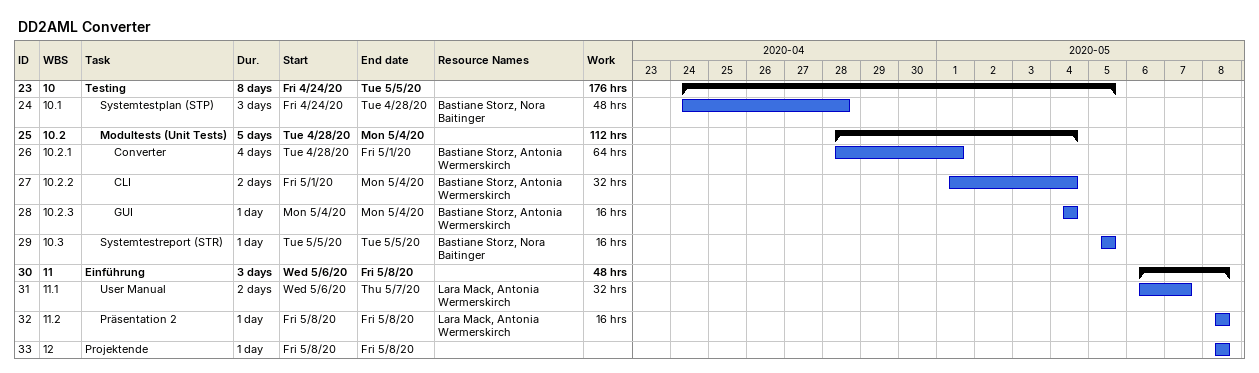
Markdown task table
DD2AML Converter

| ID | WBS | Task | Duration | Start | Finish | Resources | Work (h) |
|---|---|---|---|---|---|---|---|
| 23 | 10 | **Testing** | 8d | 2020-04-24 | 2020-05-05 |  | 176 |
| 24 | 10.1 | Systemtestplan (STP) | 3d | 2020-04-24 | 2020-04-28 | Bastiane Storz, Nora Baitinger | 48 |
| 25 | 10.2 | **Modultests (Unit Tests)** | 5d | 2020-04-28 | 2020-05-04 |  | 112 |
| 26 | 10.2.1 | Converter | 4d | 2020-04-28 | 2020-05-01 | Bastiane Storz, Antonia Wermerskirch | 64 |
| 27 | 10.2.2 | CLI | 2d | 2020-05-01 | 2020-05-04 | Bastiane Storz, Antonia Wermerskirch | 32 |
| 28 | 10.2.3 | GUI | 1d | 2020-05-04 | 2020-05-04 | Bastiane Storz, Antonia Wermerskirch | 16 |
| 29 | 10.3 | Systemtestreport (STR) | 1d | 2020-05-05 | 2020-05-05 | Bastiane Storz, Nora Baitinger | 16 |
| 30 | 11 | **Einführung** | 3d | 2020-05-06 | 2020-05-08 |  | 48 |
| 31 | 11.1 | User Manual | 2d | 2020-05-06 | 2020-05-07 | Lara Mack, Antonia Wermerskirch | 32 |
| 32 | 11.2 | Präsentation 2 | 1d | 2020-05-08 | 2020-05-08 | Lara Mack, Antonia Wermerskirch | 16 |
| 33 | 12 | Projektende | 1d | 2020-05-08 | 2020-05-08 |  |  |
